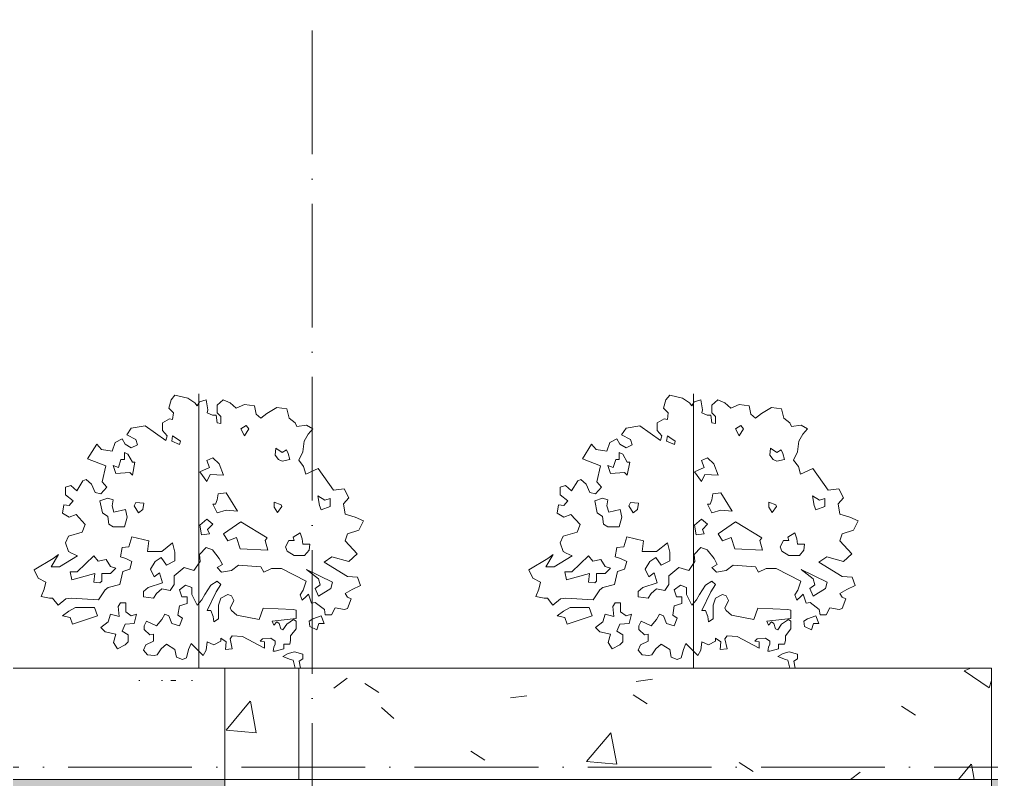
# Model space of a CAD drawing. Header units: millimetres. Extents: x -4940 to 55609, y -15283 to 93540.
# Drawn here: x 25667 to 29597, y 81250 to 84323 of the extents above; entities that cross this region are included whole.
import ezdxf

# ---------------------------------------------------------------- set-up
doc = ezdxf.new("R2010")
doc.units = ezdxf.units.MM
doc.linetypes.add('Grid Line', pattern=[14, 10, -2, 0, -2])
for name, color, linetype, lineweight in [('HATCH-TUONG', 152, 'Continuous', 9), ('L-SITE', 91, 'Continuous', 5), ('NET CAT', 3, 'Continuous', 5), ('NET-CAT', 3, 'Continuous', 9), ('NET-THAY', 2, 'Continuous', 15), ('TRUC', 225, 'Continuous', 5)]:
    doc.layers.add(name, color=color, linetype=linetype, lineweight=lineweight)
pattern_1 = [(50, (21278.5, 39800), (1457.472, -127.512), [152.4, -1676.4]), (355, (21278.5, 39800), (-281.94, 1528.454), [121.92, -1341.12]), (100.451, (21400, 39789.4), (1175.54, 1400.933), [129.52, -1424.72]), (46.184, (21278.5, 40206.4), (2168.63, -336.34), [228.6, -2514.6]), (96.636, (21459.2, 40178.4), (1899.22, 1979.42), [194.28, -2137.08]), (351.184, (21278.5, 40206.4), (1899.24, 1979.4), [182.88, -2011.68]), (21, (21481.7, 40104.8), (1212.915, -818.12), [152.4, -1676.4]), (326, (21481.7, 40104.8), (494.417, 1473.504), [121.92, -1341.12]), (71.451, (21582.8, 40036.6), (1707.337, 655.37), [129.52, -1424.72]), (37.5, (21278.5, 39800), (24.7094, 676.44), [67.056, -1257.808, 67.056, -1294.384, -1346.2]), (37.5, (21278.5, 39800), (24.7094, 676.44), [-2686.304, 67.056, -1279.144]), (7.5, (21278.5, 39800), (534.558, 801.444), [67.056, -709.168, 67.056, -1227.328, -513.08]), (7.5, (21278.5, 39800), (534.558, 801.444), [-2070.608, 67.056, -446.024]), (327.5, (20825.34, 39800), (1084.7275, -45.831), [67.056, -440.944, 67.056, -1517.904, -2103.12]), (327.5, (20825.34, 39800), (1084.7275, -45.831), [-2092.96, 67.056, -2036.064]), (317.5, (20622.1, 39800), (1185.035, 203.414), [67.056, -593.344, 67.056, -985.52, -1493.52]), (317.5, (20622.1, 39800), (1185.035, 203.414), [-1712.976, 67.056, -1426.464])]

# ---------------------------------------------------------------- blocks, each defined once
blk = doc.blocks.new('CAY XANH 1 - CAY XANH_dwg-V86-MẶT CẮT A-A')
at = {"layer": 'L-SITE'}
for p, q in [((28392.4, 82537.6), (28392.4, 82569.5)), ((28392.4, 82275.1), (28392.4, 82314.1)), ((28392.4, 81952.4), (28392.4, 81967.7))]:
    blk.add_line(p, q, dxfattribs=at)
at = {"layer": 'L-SITE', "flags": 128}
for points in [[(28392.4, 82728.5), (28392.4, 82737.4), (28392.4, 82750.1), (28392.4, 82790.3), (28392.4, 82781.3), (28392.4, 82765.5), (28392.4, 82778.1), (28392.4, 82796.6), (28392.4, 82809.3), (28392.4, 82790.3), (28392.4, 82756.5), (28392.4, 82737.4), (28392.4, 82710), (28392.4, 82712.6), (28392.4, 82697.3), (28392.4, 82666.1), (28392.4, 82644.5), (28392.4, 82626), (28392.4, 82685.1), (28392.4, 82675.6), (28392.4, 82648.2), (28392.4, 82629.1), (28392.4, 82607.5), (28392.4, 82595.3), (28392.4, 82610.7), (28392.4, 82632.3), (28392.4, 82617), (28392.4, 82582.7), (28392.4, 82589), (28392.4, 82610.7), (28392.4, 82551.5), (28392.4, 82523), (28392.4, 82458.5), (28392.4, 82436.8), (28392.4, 82408.8), (28392.4, 82414.6), (28392.4, 82449), (28392.4, 82467.5), (28392.4, 82461.7), (28392.4, 82421), (28392.4, 82442.6), (28392.4, 82436.8), (28392.4, 82405.7), (28392.4, 82380.8), (28392.4, 82362.3), (28392.4, 82365), (28392.4, 82331.2), (28392.4, 82315.3), (28392.4, 82324.8), (28392.4, 82284.7), (28392.4, 82253.5), (28392.4, 82238.2), (28392.4, 82210.2), (28392.4, 82175.8), (28392.4, 82169.5), (28392.4, 82157.4), (28392.4, 82113.8)], [(28392.4, 82315.3), (28392.4, 82327.5), (28392.4, 82368.1), (28392.4, 82393), (28392.4, 82430), (28392.4, 82424.1), (28392.4, 82511.3), (28392.4, 82489.1), (28392.4, 82520.3), (28392.4, 82545.1), (28392.4, 82579.5), (28392.4, 82622.8), (28392.4, 82650.8), (28392.4, 82672.5), (28392.4, 82687.8), (28392.4, 82682), (28392.4, 82697.3), (28392.4, 82715.8), (28392.4, 82753.3), (28392.4, 82759.6), (28392.4, 82734.8), (28392.4, 82715.8), (28392.4, 82731.6), (28392.4, 82765.5), (28392.4, 82771.8), (28392.4, 82756.5), (28392.4, 82778.1), (28392.4, 82790.3), (28392.4, 82768.6), (28392.4, 82737.4), (28392.4, 82722.1), (28392.4, 82694.1), (28392.4, 82697.3), (28392.4, 82728.5)], [(28392.4, 82569.5), (28392.4, 82576.6), (28392.4, 82548.2)], [(28392.4, 82548.2), (28392.4, 82516.3), (28392.4, 82523.4), (28392.4, 82491.5), (28392.4, 82495), (28392.4, 82484.4), (28392.4, 82537.6)], [(28392.4, 82385), (28392.4, 82413.4), (28392.4, 82409.9), (28392.4, 82385), (28392.4, 82367.3)], [(28392.4, 82314.1), (28392.4, 82346), (28392.4, 82335.4), (28392.4, 82360.2), (28392.4, 82385), (28392.4, 82392.1), (28392.4, 82381.5), (28392.4, 82331.8), (28392.4, 82317.6), (28392.4, 82285.7), (28392.4, 82275.1)], [(28392.4, 82367.3), (28392.4, 82331.8), (28392.4, 82342.5), (28392.4, 82338.9), (28392.4, 82385)], [(28392.4, 82171.7), (28392.4, 82219.2), (28392.4, 82247.2), (28392.4, 82258.7)], [(28392.4, 82205.6), (28392.4, 82226.9), (28392.4, 82251.7), (28392.4, 82234), (28392.4, 82219.8)], [(28392.4, 81986.4), (28392.4, 81958.4), (28392.4, 81983.3), (28392.4, 81986.4), (28392.4, 81980.4), (28392.4, 82020.5), (28392.4, 82030), (28392.4, 82042.2), (28392.4, 82095), (28392.4, 82104.5), (28392.4, 82135.7), (28392.4, 82147.8), (28392.4, 82154.2), (28392.4, 82191.2), (28392.4, 82194.3), (28392.4, 82235), (28392.4, 82219.2), (28392.4, 82175.8)], [(28392.4, 82219.8), (28392.4, 82195), (28392.4, 82177.2), (28392.4, 82159.5)], [(28392.4, 82175.8), (28392.4, 82210.2), (28392.4, 82172.7), (28392.4, 82138.3), (28392.4, 82119.8), (28392.4, 82151), (28392.4, 82135.7), (28392.4, 82104.5), (28392.4, 82073.4), (28392.4, 82088.7), (28392.4, 82048.5), (28392.4, 82030), (28392.4, 82014.2), (28392.4, 81992.5), (28392.4, 81986.7), (28392.4, 82005.2), (28392.4, 82023.7), (28392.4, 82017.3), (28392.4, 82042.2), (28392.4, 82076.5), (28392.4, 82110.9), (28392.4, 82098.2), (28392.4, 82135.7), (28392.4, 82163.2), (28392.4, 82191.2), (28392.4, 82182.2), (28392.4, 82147.8), (28392.4, 82123), (28392.4, 82110.9), (28392.4, 82091.8), (28392.4, 82098.2), (28392.4, 82119.8), (28392.4, 82113.5), (28392.4, 82091.8), (28392.4, 82107.2)], [(28392.4, 82159.5), (28392.4, 82180.8), (28392.4, 82205.6)], [(28392.4, 82113.8), (28392.4, 82163.2), (28392.4, 82147.8), (28392.4, 82101.1), (28392.4, 82067.3), (28392.4, 82051.4), (28392.4, 82023.4), (28392.4, 81992.8), (28392.4, 81986.4)], [(28392.4, 82071.5), (28392.4, 82074.7), (28392.4, 82132), (28392.4, 82153.6), (28392.4, 82135.2), (28392.4, 82161.6)], [(28392.4, 82115.4), (28392.4, 82143.8), (28392.4, 82136.7), (28392.4, 82158), (28392.4, 82093.1)], [(28392.4, 82087.1), (28392.4, 82108.4), (28392.4, 82115.4)], [(28392.4, 82107.2), (28392.4, 82055.7), (28392.4, 82018.7), (28392.4, 82000.2), (28392.4, 81978), (28392.4, 81993.9), (28392.4, 82002.8), (28392.4, 81965.9)], [(28392.4, 82093.1), (28392.4, 82061.2), (28392.4, 82087.1), (28392.4, 82051.6), (28392.4, 82048), (28392.4, 82055.1), (28392.4, 82087.1)], [(28392.4, 81937), (28392.4, 82011.5), (28392.4, 82042.2), (28392.4, 82054.9), (28392.4, 82039), (28392.4, 82002), (28392.4, 81980.4), (28392.4, 81958.7), (28392.4, 82002), (28392.4, 82030), (28392.4, 82039), (28392.4, 82020.5), (28392.4, 81992.5)], [(28392.4, 81919.4), (28392.4, 81947.4), (28392.4, 81941.1), (28392.4, 81944.2), (28392.4, 81984.4), (28392.4, 81990.7), (28392.4, 82006), (28392.4, 82021.9), (28392.4, 82029.1)], [(28392.4, 81800.2), (28392.4, 81815.5), (28392.4, 81834), (28392.4, 81862), (28392.4, 81893.2), (28392.4, 81899.5), (28392.4, 81880.5), (28392.4, 81858.8), (28392.4, 81862), (28392.4, 81883.7), (28392.4, 81890), (28392.4, 81877.3), (28392.4, 81893.2), (28392.4, 81903.5), (28392.4, 81937.9), (28392.4, 81941.1), (28392.4, 81946), (28392.4, 81899.5), (28392.4, 81918), (28392.4, 81937), (28392.4, 81946), (28392.4, 81977.2), (28392.4, 81995.7), (28392.4, 82002), (28392.4, 81986.7), (28392.4, 81958.7), (28392.4, 81924.4), (28392.4, 81902.7), (28392.4, 81890), (28392.4, 81912.2), (28392.4, 81937)], [(28392.4, 81992.5), (28392.4, 81964.5), (28392.4, 81955.5), (28392.4, 81918), (28392.4, 81905.9), (28392.4, 81874.7), (28392.4, 81884.2), (28392.4, 81914.9), (28392.4, 81921.2), (28392.4, 81899.5), (28392.4, 81874.7), (28392.4, 81893.2), (28392.4, 81874.7), (28392.4, 81859.4), (28392.4, 81837.7), (28392.4, 81840.4), (28392.4, 81812.9), (28392.4, 81797), (28392.4, 81775.4), (28392.4, 81756.9), (28392.4, 81753.7), (28392.4, 81756.9), (28392.4, 81781.7), (28392.4, 81800.2), (28392.4, 81778.5), (28392.4, 81747.4), (28392.4, 81738.4), (28392.4, 81744.2), (28392.4, 81778.5), (28392.4, 81803.4), (28392.4, 81781.7), (28392.4, 81753.7), (28392.4, 81775.4), (28392.4, 81809.7), (28392.4, 81797), (28392.4, 81812.9), (28392.4, 81825), (28392.4, 81809.7), (28392.4, 81778.5), (28392.4, 81781.7), (28392.4, 81821.9), (28392.4, 81834.6), (28392.4, 81831.4), (28392.4, 81784.3), (28392.4, 81809.2), (28392.4, 81812.3), (28392.4, 81821.9)], [(28392.4, 81965.9), (28392.4, 81969.1), (28392.4, 81941.1), (28392.4, 81919.4)], [(28392.4, 81967.7), (28392.4, 81930.7), (28392.4, 81914.9), (28392.4, 81921.2), (28392.4, 81884.2), (28392.4, 81881), (28392.4, 81853), (28392.4, 81837.7), (28392.4, 81809.7), (28392.4, 81797), (28392.4, 81781.7), (28392.4, 81806.5), (28392.4, 81840.4), (28392.4, 81849.9), (28392.4, 81868.4), (28392.4, 81890), (28392.4, 81921.2), (28392.4, 81912.2), (28392.4, 81952.4)], [(28392.4, 81902.2), (28392.4, 81914.8), (28392.4, 81883.7)], [(28392.4, 81883.7), (28392.4, 81858.8), (28392.4, 81871.5), (28392.4, 81893.2), (28392.4, 81902.2)], [(28392.4, 81821.9), (28392.4, 81825), (28392.4, 81812.3), (28392.4, 81800.2), (28392.4, 81787.5), (28392.4, 81772.2)], [(28392.4, 81772.2), (28392.4, 81781.2), (28392.4, 81800.2)]]:
    blk.add_lwpolyline(points, dxfattribs=at)
for points in [[(28392.4, 82672.4), (28392.4, 82686.6), (28392.4, 82672.4), (28392.4, 82644)], [(28392.4, 82636.9), (28392.4, 82644), (28392.4, 82622.7), (28392.4, 82608.5), (28392.4, 82622.7)], [(28392.4, 82566), (28392.4, 82594.3), (28392.4, 82576.6), (28392.4, 82587.2), (28392.4, 82573), (28392.4, 82548.2), (28392.4, 82541.1), (28392.4, 82548.2)], [(28392.4, 82530.5), (28392.4, 82555.3), (28392.4, 82544.7), (28392.4, 82516.3), (28392.4, 82498.6), (28392.4, 82459.5), (28392.4, 82487.9), (28392.4, 82484.4)], [(28392.4, 82358.2), (28392.4, 82390.1), (28392.4, 82383), (28392.4, 82400.7), (28392.4, 82361.7), (28392.4, 82344)], [(28392.4, 82365.3), (28392.4, 82358.2), (28392.4, 82333.3), (28392.4, 82354.6), (28392.4, 82375.9)], [(28392.4, 82346), (28392.4, 82370.9), (28392.4, 82374.4), (28392.4, 82360.2), (28392.4, 82331.8)], [(28392.4, 82243.2), (28392.4, 82282.2), (28392.4, 82307), (28392.4, 82285.7), (28392.4, 82264.4), (28392.4, 82246.7)], [(28392.4, 82218.3), (28392.4, 82246.7), (28392.4, 82296.4), (28392.4, 82230.5), (28392.4, 82219.8), (28392.4, 82180.8), (28392.4, 82186.4), (28392.4, 82232.5)], [(28392.4, 82026.1), (28392.4, 82050.9), (28392.4, 82102.8), (28392.4, 82065.1), (28392.4, 82040.3), (28392.4, 82026.1), (28392.4, 81994.2)], [(28392.4, 81948.9), (28392.4, 81949.2), (28392.4, 81914.9), (28392.4, 81880.8), (28392.4, 81908.8), (28392.4, 81915.1), (28392.4, 81933.6)], [(28392.4, 81762.7), (28392.4, 81769), (28392.4, 81759.5), (28392.4, 81741), (28392.4, 81731.5), (28392.4, 81700.9), (28392.4, 81703.5), (28392.4, 81734.7), (28392.4, 81737.9), (28392.4, 81750.5)]]:
    blk.add_lwpolyline(points, close=True, dxfattribs=at)
blk = doc.blocks.new('CAY XANH 1 - CAY XANH_dwg-714092-MẶT CẮT A-A')
at = {"layer": 'L-SITE', "flags": 128}
for points in [[(30847.9, 81962.6), (30863.2, 81965.8), (30900.6, 81937.9), (30903.7, 81916.3), (30928.5, 81916.3), (30943.8, 81944.2), (30981.2, 81937.9), (30993.3, 81941), (31008.6, 81981.1), (30993.3, 81987.4), (30983.8, 82002.7), (31011.8, 82018.5), (31046, 82033.8), (31033.9, 82068.1), (30993.3, 82071.2), (30899.5, 82128.4), (30930.6, 82150), (30999.1, 82131.5), (31032.8, 82162.6), (30983.3, 82215.3), (30992.8, 82243.3), (31039.2, 82258.6), (31057.6, 82296), (31023.9, 82311.3), (30983.3, 82323.4), (30977, 82364), (30999.1, 82388.8), (30980.2, 82425.6), (30937, 82419.9), (30874.4, 82506.8), (30824.9, 82484.7), (30816, 82515.8), (30797, 82540.6), (30812.8, 82574.8), (30818.6, 82618.1), (30834.4, 82646), (30852.8, 82667.6), (30828.1, 82682.9), (30788, 82677.1), (30781.7, 82692.4), (30756.9, 82710.8), (30747.5, 82748.3), (30707.4, 82754.6), (30667.4, 82729.8), (30642.6, 82710.8), (30623.6, 82726.6), (30617.8, 82760.4), (30577.3, 82766.7), (30543.5, 82751.4), (30518.8, 82773), (30490.9, 82785.2), (30466.1, 82763.5), (30466.1, 82732.4), (30481.4, 82717.2), (30481.4, 82689.2), (30466.1, 82692.4), (30462.9, 82723.5), (30447.1, 82723.5), (30425.5, 82732.4), (30428.7, 82745.1), (30422.4, 82785.2), (30395, 82776.2), (30385.5, 82760.4), (30376, 82773), (30348.1, 82791.5), (30295.9, 82804.1), (30280.1, 82785.2), (30270.6, 82751.4), (30289.6, 82732.4), (30286.4, 82705), (30273.8, 82707.7), (30245.9, 82692.4), (30245.9, 82661.3), (30264.8, 82639.7), (30258.5, 82621.2), (30175.2, 82680.3), (30119.4, 82670.8), (30101, 82643.4), (30137.8, 82624.4), (30144.2, 82602.8), (30119.4, 82590.6), (30094.6, 82605.9), (30082.5, 82627.5), (30054.6, 82612.3), (30041.9, 82578), (29998.7, 82584.3), (29980.3, 82605.9), (29942.9, 82546.9), (30016.7, 82518.4), (30001.4, 82454.1), (30020.3, 82432.5), (29995.6, 82404.6), (29973.4, 82410.4), (29958.2, 82444.6), (29936.6, 82463.1), (29923.9, 82457.3), (29899.2, 82416.7), (29874.4, 82438.3), (29852.8, 82432.5), (29852.8, 82401.4), (29883.9, 82376.6), (29868.6, 82358.2), (29847, 82360.8), (29840.7, 82327.1), (29868.6, 82311.3), (29896.5, 82320.8), (29933.4, 82280.7), (29921.3, 82249.6), (29865.4, 82234.3), (29852.8, 82206.4), (29865.4, 82172.1), (29877.6, 82165.8), (29902.3, 82153.7), (29829.3, 82110.2), (29795.1, 82110.2), (29824.9, 82159.5), (29803.3, 82144.2), (29727.1, 82097.5), (29742.4, 82063.8), (29773.5, 82048), (29767.1, 82020), (29755, 81989.5), (29788.8, 81983.1), (29801.4, 81983.1), (29823, 81955.2), (29854.1, 81980), (29875.7, 81983.1), (29986.1, 81977.1), (30014, 82017.2), (30026.1, 82026.6), (30072.5, 82038.8), (30085.1, 82091.5), (30113.1, 82101), (30122, 82132.1), (30097.3, 82144.2), (30075.7, 82150.5), (30082, 82187.4), (30109.9, 82190.6), (30122, 82231.2), (30190.5, 82215.3), (30184.2, 82172.1), (30243.2, 82172.1), (30286.4, 82206.4), (30295.9, 82169), (30295.9, 82134.7), (30261.7, 82116.2), (30240.1, 82147.3), (30215.3, 82132.1), (30196.3, 82101), (30212.1, 82069.9), (30233.7, 82085.1), (30245.9, 82045.1), (30187.4, 82026.6), (30168.9, 82010.8), (30168.9, 81989.2), (30209, 81983.4), (30221.1, 82001.9), (30243.2, 82020.3), (30276.9, 82014), (30292.7, 82038.8), (30292.7, 82073), (30332.8, 82107.3), (30372.8, 82094.6), (30397.6, 82132.1), (30395, 82159.5), (30422.4, 82187.4), (30447.1, 82178.4), (30475.1, 82144.2), (30487.7, 82119.4), (30466.1, 82107.3), (30484.5, 82088.3), (30524.6, 82094.6), (30552.5, 82116.2), (30642.9, 82109.9), (30655.1, 82088.3), (30686.2, 82103.6), (30726.2, 82103.6), (30826.3, 82052.3), (30813.6, 82015.4), (30801.5, 81996.9), (30810.5, 81974.8), (30826.3, 81990.6), (30835.1, 81999.4)], [(30562.3, 82667.5), (30583.5, 82681.7), (30594.1, 82667.5), (30576.5, 82639.2)], [(30297, 82632.1), (30286.4, 82639.2), (30282.8, 82618), (30314.7, 82603.8), (30318.2, 82618)], [(30105.9, 82564.9), (30091.8, 82572), (30091.8, 82543.6), (30077.6, 82543.6), (30067, 82511.8), (30045.8, 82518.9), (30056.4, 82487), (30113, 82490.6), (30123.6, 82479.9), (30134.2, 82533), (30123.6, 82533)], [(30700.3, 82561.3), (30703.8, 82589.7), (30728.6, 82572), (30746.3, 82582.6), (30753.3, 82568.4), (30760.4, 82543.6), (30728.6, 82536.6), (30714.4, 82543.6)], [(30473.9, 82525.9), (30449.1, 82550.7), (30424.3, 82540.1), (30434.9, 82511.8), (30396, 82494.1), (30424.3, 82455.2), (30438.5, 82483.5), (30491.5, 82479.9)], [(30102.4, 82310.1), (30095.3, 82341.9), (30049.3, 82331.3), (30042.3, 82356.1), (30045.8, 82380.8), (30024.6, 82387.9), (29992.7, 82377.3), (30003.3, 82327.8), (30024.6, 82313.6), (30028.1, 82281.7), (30045.8, 82271.1), (30091.8, 82271.1)], [(30519.8, 82380.8), (30502.2, 82409.2), (30470.3, 82405.6), (30466.8, 82380.8), (30459.7, 82363.1), (30449.1, 82363.1), (30466.8, 82327.8), (30502.2, 82338.4), (30548.2, 82334.8)], [(30922.7, 82354), (30922.7, 82385.9), (30901.5, 82378.8), (30873.2, 82396.5), (30880.3, 82357.6), (30887.4, 82339.9)], [(30166.1, 82341.9), (30169.6, 82366.7), (30137.8, 82370.2), (30130.7, 82356.1), (30148.4, 82327.8)], [(30724.6, 82361.1), (30728.2, 82354), (30710.5, 82329.2), (30696.3, 82350.5), (30696.3, 82371.7)], [(30403.1, 82239.3), (30396, 82278.2), (30424.3, 82303), (30449.1, 82281.7), (30427.9, 82260.5), (30434.9, 82242.8)], [(30509.2, 82214.5), (30491.5, 82242.8), (30562.3, 82292.4), (30668, 82226.6), (30660.9, 82216), (30671.6, 82177.1), (30558.8, 82182.6), (30544.6, 82228.7)], [(30777.7, 82216), (30756.5, 82216), (30742.3, 82191.2), (30749.4, 82173.5), (30777.7, 82155.8), (30820.1, 82155.8), (30837.8, 82177.1), (30841.4, 82201.8), (30813.1, 82201.8), (30809.5, 82223.1), (30802.5, 82247.8), (30774.2, 82230.1)], [(30035.2, 82111.9), (30017.5, 82140.2), (29985.7, 82133.1), (29968, 82154.3), (29900, 82089.6), (29871.7, 82089.6), (29878.8, 82057.8), (29971.5, 82083.5), (29968, 82048.2), (29992.7, 82044.6), (29999.8, 82051.7), (29999.8, 82083.5), (30035.2, 82083.5), (30056.4, 82104.8)], [(30925.7, 82022.7), (30932.7, 82047.5), (30827.2, 82099.2), (30876.1, 82061.6), (30883.2, 82036.9), (30862, 82022.7), (30876.1, 81990.9)], [(30649.3, 81818.9), (30683, 81822.1), (30701.4, 81809.5), (30701.4, 81797.3), (30695.6, 81784.7), (30692.5, 81769.4), (30701.4, 81769.4), (30735.7, 81778.4), (30735.7, 81797.3), (30760.4, 81797.3), (30763.6, 81812.6), (30763.6, 81831.1), (30785.2, 81859), (30785.2, 81890.1), (30775.7, 81896.4), (30748.3, 81877.5), (30732.5, 81855.8), (30723.6, 81859), (30717.2, 81880.6), (30707.8, 81886.9), (30695.6, 81874.3), (30689.3, 81890.1), (30785.7, 81900.4), (30785.7, 81934.7), (30773.6, 81937.9), (30651.9, 81942.8), (30636.6, 81896.4), (30546.2, 81914.9), (30524.6, 81933.9), (30518.8, 81942.8), (30534.1, 81973.9), (30524.6, 81992.4), (30509.3, 81998.7), (30481.4, 81983.4), (30471.9, 81955.5), (30471.9, 81921.2), (30471.9, 81899.6), (30453.4, 81887), (30450.3, 81909.1), (30441.3, 81933.9), (30425.5, 81933.9), (30462.9, 82008.2), (30481.4, 82038.8), (30466.1, 82051.4), (30441.3, 82035.6), (30416.6, 81998.7), (30403.9, 81977.1), (30385.5, 81955.5), (30363.9, 81998.7), (30363.9, 82026.6), (30339.1, 82035.6), (30314.3, 82017.2), (30323.3, 81989.2), (30345.4, 81989.2), (30345.4, 81961.3), (30314.3, 81952.3), (30308, 81914.9), (30326.5, 81902.8), (30314.3, 81871.7), (30283.3, 81881.2), (30270.6, 81911.7), (30255.3, 81918.1), (30243.2, 81896.4), (30221.1, 81871.7), (30181, 81890.1), (30171.6, 81871.7), (30171.6, 81856.4), (30193.7, 81834.8), (30209, 81837.4), (30209, 81810), (30177.9, 81794.2), (30168.9, 81772.6), (30184.2, 81754.1), (30212.1, 81751), (30224.2, 81754.1), (30240.1, 81778.9), (30261.7, 81797.3), (30295.9, 81775.7), (30301.7, 81744.6), (30326.5, 81735.7), (30342.3, 81741.5), (30351.2, 81775.7), (30360.7, 81800.5), (30382.3, 81778.9), (30410.2, 81751), (30422.4, 81772.6), (30425.5, 81806.8), (30453.4, 81794.2), (30481.4, 81810), (30481.4, 81822.1), (30503, 81806.8), (30499.8, 81775.7), (30527.7, 81778.9), (30518.8, 81819), (30527.7, 81831.6), (30568.3, 81828.4), (30658.2, 81781.5), (30658.2, 81806.3), (30639.8, 81809.5)], [(29894.1, 81945.7), (29970.8, 81946), (29982.9, 81911.7), (29882, 81877.7), (29872.5, 81905.7), (29841.4, 81912), (29866.2, 81930.4)], [(30066.7, 81949.2), (30075.7, 81964.4), (30097.3, 81964.4), (30097.3, 81927.5), (30119.4, 81911.7), (30141, 81918.1), (30131.5, 81881.2), (30094.6, 81878), (30082, 81850.1), (30106.8, 81834.8), (30106.8, 81806.8), (30094.6, 81794.2), (30063.5, 81778.9), (30047.7, 81803.7), (30057.2, 81837.4), (30014, 81846.9), (29995.6, 81865.3), (30026.1, 81887), (30035.6, 81918.1), (30069.9, 81909.1)], [(30853.2, 81899.1), (30887.4, 81911.7), (30899.5, 81880.6), (30877.9, 81880.6), (30869, 81855.8), (30841.1, 81868.5), (30837.9, 81890.1)]]:
    blk.add_lwpolyline(points, close=True, dxfattribs=at)
for points in [[(30789.2, 81700), (30782, 81700.9), (30773.1, 81732), (30763.6, 81735.1), (30732.5, 81747.8), (30754.1, 81759.9)], [(30754.1, 81759.9), (30778.9, 81766.2), (30813.1, 81756.7), (30813.1, 81738.3), (30797.9, 81728.8), (30803.3, 81700)]]:
    blk.add_lwpolyline(points, dxfattribs=at)
blk = doc.blocks.new('CAY XANH 1 - CAY XANH 1-V87-MẶT CẮT A-A')
for name, p in [('CAY XANH 1 - CAY XANH_dwg-V86-MẶT CẮT A-A', (0, 0)), ('CAY XANH 1 - CAY XANH_dwg-714092-MẶT CẮT A-A', (-2000, 0))]:
    blk.add_blockref(name, p)
blk = doc.blocks.new('CAY XANH 1 - new block_dwg_110_植栽_中_高木 - 落葉1_φ4000_H5500-1445069-IDEA-4th Storey - Detail-714095-MẶT CẮT A-A')
at = {"layer": 'L-SITE'}
for p, q in [((26150.3, 81650), (26154.2, 81650)), ((26241.5, 81650), (26246.1, 81650)), ((26299.5, 81650), (26278.7, 81650)), ((26362.6, 81650), (26366.8, 81650))]:
    blk.add_line(p, q, dxfattribs=at)
blk = doc.blocks.new('CAY XANH 1 - new block_dwg-714094-MẶT CẮT A-A')
blk.add_blockref('CAY XANH 1 - new block_dwg_110_植栽_中_高木 - 落葉1_φ4000_H5500-1445069-IDEA-4th Storey - Detail-714095-MẶT CẮT A-A', (0, 0))
blk = doc.blocks.new('CAY XANH 1 - CAY XANH_dwg-V83-MẶT CẮT A-A')
at = {"layer": 'L-SITE'}
for p, q in [((24392.4, 82537.6), (24392.4, 82569.5)), ((24392.4, 82275.1), (24392.4, 82314.1)), ((24392.4, 81952.4), (24392.4, 81967.7))]:
    blk.add_line(p, q, dxfattribs=at)
at = {"layer": 'L-SITE', "flags": 128}
for points in [[(24392.4, 82728.5), (24392.4, 82737.4), (24392.4, 82750.1), (24392.4, 82790.3), (24392.4, 82781.3), (24392.4, 82765.5), (24392.4, 82778.1), (24392.4, 82796.6), (24392.4, 82809.3), (24392.4, 82790.3), (24392.4, 82756.5), (24392.4, 82737.4), (24392.4, 82710), (24392.4, 82712.6), (24392.4, 82697.3), (24392.4, 82666.1), (24392.4, 82644.5), (24392.4, 82626), (24392.4, 82685.1), (24392.4, 82675.6), (24392.4, 82648.2), (24392.4, 82629.1), (24392.4, 82607.5), (24392.4, 82595.3), (24392.4, 82610.7), (24392.4, 82632.3), (24392.4, 82617), (24392.4, 82582.7), (24392.4, 82589), (24392.4, 82610.7), (24392.4, 82551.5), (24392.4, 82523), (24392.4, 82458.5), (24392.4, 82436.8), (24392.4, 82408.8), (24392.4, 82414.6), (24392.4, 82449), (24392.4, 82467.5), (24392.4, 82461.7), (24392.4, 82421), (24392.4, 82442.6), (24392.4, 82436.8), (24392.4, 82405.7), (24392.4, 82380.8), (24392.4, 82362.3), (24392.4, 82365), (24392.4, 82331.2), (24392.4, 82315.3), (24392.4, 82324.8), (24392.4, 82284.7), (24392.4, 82253.5), (24392.4, 82238.2), (24392.4, 82210.2), (24392.4, 82175.8), (24392.4, 82169.5), (24392.4, 82157.4), (24392.4, 82113.8)], [(24392.4, 81919.4), (24392.4, 81947.4), (24392.4, 81941.1), (24392.4, 81944.2), (24392.4, 81984.4), (24392.4, 81990.7), (24392.4, 82006), (24392.4, 82021.9), (24392.4, 82037.2), (24392.4, 82071.5), (24392.4, 82074.7), (24392.4, 82132), (24392.4, 82153.6), (24392.4, 82135.2), (24392.4, 82166.3), (24392.4, 82219.2), (24392.4, 82247.2), (24392.4, 82262.5), (24392.4, 82300), (24392.4, 82315.3), (24392.4, 82327.5), (24392.4, 82368.1), (24392.4, 82393), (24392.4, 82430), (24392.4, 82424.1), (24392.4, 82511.3), (24392.4, 82489.1), (24392.4, 82520.3), (24392.4, 82545.1), (24392.4, 82579.5), (24392.4, 82622.8), (24392.4, 82650.8), (24392.4, 82672.5), (24392.4, 82687.8), (24392.4, 82682), (24392.4, 82697.3), (24392.4, 82715.8), (24392.4, 82753.3), (24392.4, 82759.6), (24392.4, 82734.8), (24392.4, 82715.8), (24392.4, 82731.6), (24392.4, 82765.5), (24392.4, 82771.8), (24392.4, 82756.5), (24392.4, 82778.1), (24392.4, 82790.3), (24392.4, 82768.6), (24392.4, 82737.4), (24392.4, 82722.1), (24392.4, 82694.1), (24392.4, 82697.3), (24392.4, 82728.5)], [(24392.4, 82569.5), (24392.4, 82576.6), (24392.4, 82548.2)], [(24392.4, 82548.2), (24392.4, 82516.3), (24392.4, 82523.4), (24392.4, 82491.5), (24392.4, 82495), (24392.4, 82484.4), (24392.4, 82537.6)], [(24392.4, 82385), (24392.4, 82413.4), (24392.4, 82409.9), (24392.4, 82385), (24392.4, 82367.3)], [(24392.4, 82314.1), (24392.4, 82346), (24392.4, 82335.4), (24392.4, 82360.2), (24392.4, 82385), (24392.4, 82392.1), (24392.4, 82381.5), (24392.4, 82331.8), (24392.4, 82317.6), (24392.4, 82285.7), (24392.4, 82275.1)], [(24392.4, 82367.3), (24392.4, 82331.8), (24392.4, 82342.5), (24392.4, 82338.9), (24392.4, 82385)], [(24392.4, 82205.6), (24392.4, 82226.9), (24392.4, 82251.7), (24392.4, 82234), (24392.4, 82219.8)], [(24392.4, 81986.4), (24392.4, 81958.4), (24392.4, 81983.3), (24392.4, 81986.4), (24392.4, 81980.4), (24392.4, 82020.5), (24392.4, 82030), (24392.4, 82042.2), (24392.4, 82095), (24392.4, 82104.5), (24392.4, 82135.7), (24392.4, 82147.8), (24392.4, 82154.2), (24392.4, 82191.2), (24392.4, 82194.3), (24392.4, 82235), (24392.4, 82219.2), (24392.4, 82175.8)], [(24392.4, 82219.8), (24392.4, 82195), (24392.4, 82177.2), (24392.4, 82159.5)], [(24392.4, 82175.8), (24392.4, 82210.2), (24392.4, 82172.7), (24392.4, 82138.3), (24392.4, 82119.8), (24392.4, 82151), (24392.4, 82135.7), (24392.4, 82104.5), (24392.4, 82073.4), (24392.4, 82088.7), (24392.4, 82048.5), (24392.4, 82030), (24392.4, 82014.2), (24392.4, 81992.5), (24392.4, 81986.7), (24392.4, 82005.2), (24392.4, 82023.7), (24392.4, 82017.3), (24392.4, 82042.2), (24392.4, 82076.5), (24392.4, 82110.9), (24392.4, 82098.2), (24392.4, 82135.7), (24392.4, 82163.2), (24392.4, 82191.2), (24392.4, 82182.2), (24392.4, 82147.8), (24392.4, 82123), (24392.4, 82110.9), (24392.4, 82091.8), (24392.4, 82098.2), (24392.4, 82119.8), (24392.4, 82113.5), (24392.4, 82091.8), (24392.4, 82107.2)], [(24392.4, 82159.5), (24392.4, 82180.8), (24392.4, 82205.6)], [(24392.4, 82113.8), (24392.4, 82163.2), (24392.4, 82147.8), (24392.4, 82101.1), (24392.4, 82067.3), (24392.4, 82051.4), (24392.4, 82023.4), (24392.4, 81992.8), (24392.4, 81986.4)], [(24392.4, 82115.4), (24392.4, 82143.8), (24392.4, 82136.7), (24392.4, 82158), (24392.4, 82093.1)], [(24392.4, 82087.1), (24392.4, 82108.4), (24392.4, 82115.4)], [(24392.4, 82107.2), (24392.4, 82055.7), (24392.4, 82018.7), (24392.4, 82000.2), (24392.4, 81978), (24392.4, 81993.9), (24392.4, 82002.8), (24392.4, 81965.9)], [(24392.4, 82093.1), (24392.4, 82061.2), (24392.4, 82087.1), (24392.4, 82051.6), (24392.4, 82048), (24392.4, 82055.1), (24392.4, 82087.1)], [(24392.4, 81937), (24392.4, 82011.5), (24392.4, 82042.2), (24392.4, 82054.9), (24392.4, 82039), (24392.4, 82002), (24392.4, 81980.4), (24392.4, 81958.7), (24392.4, 82002), (24392.4, 82030), (24392.4, 82039), (24392.4, 82020.5), (24392.4, 81992.5)], [(24392.4, 81800.2), (24392.4, 81815.5), (24392.4, 81834), (24392.4, 81862), (24392.4, 81893.2), (24392.4, 81899.5), (24392.4, 81880.5), (24392.4, 81858.8), (24392.4, 81862), (24392.4, 81883.7), (24392.4, 81890), (24392.4, 81877.3), (24392.4, 81893.2), (24392.4, 81903.5), (24392.4, 81937.9), (24392.4, 81941.1), (24392.4, 81946), (24392.4, 81899.5), (24392.4, 81918), (24392.4, 81937), (24392.4, 81946), (24392.4, 81977.2), (24392.4, 81995.7), (24392.4, 82002), (24392.4, 81986.7), (24392.4, 81958.7), (24392.4, 81924.4), (24392.4, 81902.7), (24392.4, 81890), (24392.4, 81912.2), (24392.4, 81937)], [(24392.4, 81992.5), (24392.4, 81964.5), (24392.4, 81955.5), (24392.4, 81918), (24392.4, 81905.9), (24392.4, 81874.7), (24392.4, 81884.2), (24392.4, 81914.9), (24392.4, 81921.2), (24392.4, 81899.5), (24392.4, 81874.7), (24392.4, 81893.2), (24392.4, 81874.7), (24392.4, 81859.4), (24392.4, 81837.7), (24392.4, 81840.4), (24392.4, 81812.9), (24392.4, 81797), (24392.4, 81775.4), (24392.4, 81756.9), (24392.4, 81753.7), (24392.4, 81756.9), (24392.4, 81781.7), (24392.4, 81800.2), (24392.4, 81778.5), (24392.4, 81747.4), (24392.4, 81738.4), (24392.4, 81744.2), (24392.4, 81778.5), (24392.4, 81803.4), (24392.4, 81781.7), (24392.4, 81753.7), (24392.4, 81775.4), (24392.4, 81809.7), (24392.4, 81797), (24392.4, 81812.9), (24392.4, 81825), (24392.4, 81809.7), (24392.4, 81778.5), (24392.4, 81781.7), (24392.4, 81821.9), (24392.4, 81834.6), (24392.4, 81831.4), (24392.4, 81784.3), (24392.4, 81809.2), (24392.4, 81812.3), (24392.4, 81821.9)], [(24392.4, 81965.9), (24392.4, 81969.1), (24392.4, 81941.1), (24392.4, 81919.4)], [(24392.4, 81967.7), (24392.4, 81930.7), (24392.4, 81914.9), (24392.4, 81921.2), (24392.4, 81884.2), (24392.4, 81881), (24392.4, 81853), (24392.4, 81837.7), (24392.4, 81809.7), (24392.4, 81797), (24392.4, 81781.7), (24392.4, 81806.5), (24392.4, 81840.4), (24392.4, 81849.9), (24392.4, 81868.4), (24392.4, 81890), (24392.4, 81921.2), (24392.4, 81912.2), (24392.4, 81952.4)], [(24392.4, 81902.2), (24392.4, 81914.8), (24392.4, 81883.7)], [(24392.4, 81883.7), (24392.4, 81858.8), (24392.4, 81871.5), (24392.4, 81893.2), (24392.4, 81902.2)], [(24392.4, 81821.9), (24392.4, 81825), (24392.4, 81812.3), (24392.4, 81800.2), (24392.4, 81787.5), (24392.4, 81772.2)], [(24392.4, 81772.2), (24392.4, 81781.2), (24392.4, 81800.2)]]:
    blk.add_lwpolyline(points, dxfattribs=at)
for points in [[(24392.4, 82672.4), (24392.4, 82686.6), (24392.4, 82672.4), (24392.4, 82644)], [(24392.4, 82636.9), (24392.4, 82644), (24392.4, 82622.7), (24392.4, 82608.5), (24392.4, 82622.7)], [(24392.4, 82566), (24392.4, 82594.3), (24392.4, 82576.6), (24392.4, 82587.2), (24392.4, 82573), (24392.4, 82548.2), (24392.4, 82541.1), (24392.4, 82548.2)], [(24392.4, 82530.5), (24392.4, 82555.3), (24392.4, 82544.7), (24392.4, 82516.3), (24392.4, 82498.6), (24392.4, 82459.5), (24392.4, 82487.9), (24392.4, 82484.4)], [(24392.4, 82358.2), (24392.4, 82390.1), (24392.4, 82383), (24392.4, 82400.7), (24392.4, 82361.7), (24392.4, 82344)], [(24392.4, 82365.3), (24392.4, 82358.2), (24392.4, 82333.3), (24392.4, 82354.6), (24392.4, 82375.9)], [(24392.4, 82346), (24392.4, 82370.9), (24392.4, 82374.4), (24392.4, 82360.2), (24392.4, 82331.8)], [(24392.4, 82243.2), (24392.4, 82282.2), (24392.4, 82307), (24392.4, 82285.7), (24392.4, 82264.4), (24392.4, 82246.7)], [(24392.4, 82218.3), (24392.4, 82246.7), (24392.4, 82296.4), (24392.4, 82230.5), (24392.4, 82219.8), (24392.4, 82180.8), (24392.4, 82186.4), (24392.4, 82232.5)], [(24392.4, 82026.1), (24392.4, 82050.9), (24392.4, 82102.8), (24392.4, 82065.1), (24392.4, 82040.3), (24392.4, 82026.1), (24392.4, 81994.2)], [(24392.4, 81948.9), (24392.4, 81949.2), (24392.4, 81914.9), (24392.4, 81880.8), (24392.4, 81908.8), (24392.4, 81915.1), (24392.4, 81933.6)], [(24392.4, 81762.7), (24392.4, 81769), (24392.4, 81759.5), (24392.4, 81741), (24392.4, 81731.5), (24392.4, 81700.9), (24392.4, 81703.5), (24392.4, 81734.7), (24392.4, 81737.9), (24392.4, 81750.5)]]:
    blk.add_lwpolyline(points, close=True, dxfattribs=at)
blk = doc.blocks.new('CAY XANH 1 - CAY XANH 1-V88-MẶT CẮT A-A')
for name, p in [('CAY XANH 1 - CAY XANH_dwg-V83-MẶT CẮT A-A', (2000, 0)), ('CAY XANH 1 - CAY XANH_dwg-714092-MẶT CẮT A-A', (-4000, 0)), ('CAY XANH 1 - new block_dwg-714094-MẶT CẮT A-A', (0, 0))]:
    blk.add_blockref(name, p)
blk = doc.blocks.new('ALC1807-ASCENT PLAZA-TANG 23_rvt-1-MẶT CẮT A-A')
at = {"layer": 'HATCH-TUONG', "lineweight": 5}
h = blk.add_hatch(dxfattribs=at)
h.set_pattern_fill('FP_12', color=10, style=0, pattern_type=2)
h.set_pattern_definition(pattern_1)
h.paths.add_polyline_path([(26720.6, 81250), (26797.2, 81250), (26797.2, 81700), (26497.2, 81700), (26497.2, 81250)], flags=0)
h = blk.add_hatch(dxfattribs=at)
h.set_pattern_fill('FP_12', color=10, style=0, pattern_type=2)
h.set_pattern_definition(pattern_1)
h.paths.add_polyline_path([(29156, 81250), (29597.2, 81250), (29597.2, 81700), (26797.2, 81700), (26797.2, 81250), (27532.4, 81250)], flags=0)
at = {"layer": 'NET CAT', "lineweight": 9}
h = blk.add_hatch(color=7, dxfattribs=at)
h.paths.add_polyline_path([(30779.6, 81200), (31289.9, 81200), (31289.9, 81250), (29597.2, 81250), (29597.2, 81200), (29967.8, 81200)], flags=0)
h.paths.add_polyline_path([(26497.2, 81200), (26497.2, 81250), (25100.2, 81250), (25100.2, 81200), (25908.8, 81200)], flags=0)
at = {"layer": 'NET-CAT', "color": 7}
for p, q in [((26797.2, 81700), (26497.2, 81700)), ((26497.2, 81700), (26497.2, 81250)), ((26797.2, 81250), (26797.2, 81700)), ((29597.2, 81700), (26797.2, 81700)), ((26797.2, 81700), (26797.2, 81250)), ((29597.2, 81250), (29597.2, 81700)), ((26497.2, 81250), (26797.2, 81250)), ((26797.2, 81250), (29597.2, 81250))]:
    blk.add_line(p, q, dxfattribs=at)
at = {"layer": 'NET-CAT', "color": 250, "lineweight": 15}
for p, q in [((26497.2, 81250), (25100.2, 81250)), ((26497.2, 81200), (26497.2, 81250)), ((31289.9, 81250), (29597.2, 81250)), ((29597.2, 81250), (29597.2, 81200))]:
    blk.add_line(p, q, dxfattribs=at)
at = {"layer": 'NET-THAY'}
blk.add_line((26497.2, 81700), (25097.2, 81700), dxfattribs=at)
at = {"color": 250, "lineweight": 15}
for name in ['CAY XANH 1 - CAY XANH 1-V88-MẶT CẮT A-A', 'CAY XANH 1 - CAY XANH 1-V87-MẶT CẮT A-A']:
    blk.add_blockref(name, (0, 0), dxfattribs=at)

msp = doc.modelspace()

# ---------------------------------------------------------------- linework, layer by layer
at = {"layer": 'TRUC', "linetype": 'Grid Line', "ltscale": 50}
for p, q in [((26849.9, -12136), (26849.9, 93540.4)), ((-4939.7, 81300), (51521, 81300))]:
    msp.add_line(p, q, dxfattribs=at)

# ---------------------------------------------------------------- block references
at = {"lineweight": 5}
msp.add_blockref('ALC1807-ASCENT PLAZA-TANG 23_rvt-1-MẶT CẮT A-A', (0, 0), dxfattribs=at)

doc.saveas('drawing.dxf')
